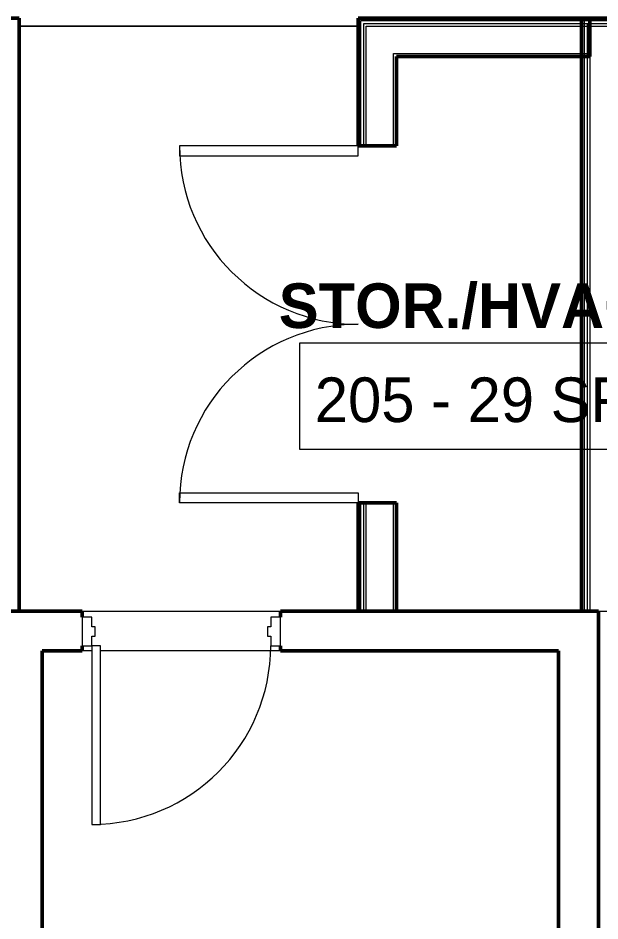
# Model space of a CAD drawing. Header units: inches. Extents: x -4217 to -1814, y 9706 to 12425.
# Drawn here: x -2637.2 to -2520, y 10199.1 to 10381.2 of the extents above; entities that cross this region are included whole.
import ezdxf

# ---------------------------------------------------------------- set-up
doc = ezdxf.new("R2010")
doc.units = ezdxf.units.IN
doc.header["$MEASUREMENT"] = 0
for name, color, linetype, lineweight in [('A-AREA-IDEN', 2, 'Continuous', 9), ('A-DOOR-1', 7, 'Continuous', 9), ('A-DOOR-2', 50, 'Continuous', 20), ('A-DOOR-6', 31, 'Continuous', 20), ('A-DOOR-7', 31, 'Continuous', 9), ('A-DOOR-FRAM-1', 50, 'Continuous', 20), ('A-FLOR-1', 10, 'Continuous', 13), ('A-WALL', 113, 'Continuous', 13), ('A-WALL-11', 113, 'Continuous', 50), ('A-WALL-3', 250, 'Continuous', 50), ('I-WALL-3', 2, 'Continuous', 50)]:
    doc.layers.add(name, color=color, linetype=linetype, lineweight=lineweight)
doc.styles.add('Century Gothic', font='ufonts.com_century-gothic.ttf', dxfattribs={"height": 9})
doc.styles.add('Century Gothic_B', font='GOTHICB.TTF', dxfattribs={"height": 9})

msp = doc.modelspace()

# ---------------------------------------------------------------- linework, layer by layer
at = {"layer": 'A-AREA-IDEN', "flags": 128}
msp.add_lwpolyline([(-2580.4354, 10315.69987), (-2511.92201, 10315.69987), (-2511.92201, 10294.20381), (-2580.4354, 10294.20381)], close=True, dxfattribs=at)
at = {"layer": 'A-DOOR-1'}
msp.add_arc((-2622.32374, 10254.5894), 36, 270, 0, dxfattribs=at)
at = {"layer": 'A-DOOR-2'}
for p, q in [((-2620.57374, 10254.5894), (-2622.32374, 10254.5894)), ((-2622.32374, 10254.5894), (-2622.32374, 10218.5894)), ((-2620.57374, 10218.5894), (-2620.57374, 10254.5894)), ((-2622.32374, 10218.5894), (-2620.57374, 10218.5894))]:
    msp.add_line(p, q, dxfattribs=at)
at = {"layer": 'A-DOOR-6'}
for p, q in [((-2604.69874, 10355.4144), (-2604.69874, 10353.4144)), ((-2568.69874, 10355.4144), (-2604.69874, 10355.4144)), ((-2568.69874, 10353.4144), (-2568.69874, 10355.4144)), ((-2604.69874, 10353.4144), (-2568.69874, 10353.4144)), ((-2604.69874, 10285.4144), (-2568.69874, 10285.4144)), ((-2604.69874, 10283.4144), (-2604.69874, 10285.4144)), ((-2568.69874, 10285.4144), (-2568.69874, 10283.4144)), ((-2568.69874, 10283.4144), (-2604.69874, 10283.4144))]:
    msp.add_line(p, q, dxfattribs=at)
at = {"layer": 'A-DOOR-7'}
for centre, start, end in [((-2568.69874, 10355.4144), 180, 270), ((-2568.69874, 10283.4144), 90, 180)]:
    msp.add_arc(centre, 36, start, end, dxfattribs=at)
at = {"layer": 'A-DOOR-FRAM-1'}
for p, q in [((-2622.32374, 10260.3394), (-2624.32374, 10260.3394)), ((-2624.32374, 10260.3394), (-2624.32374, 10254.5894)), ((-2622.32374, 10258.4019), (-2622.32374, 10260.3394)), ((-2584.32374, 10260.3394), (-2586.32374, 10260.3394)), ((-2586.32374, 10260.3394), (-2586.32374, 10258.4019)), ((-2584.32374, 10254.5894), (-2584.32374, 10260.3394)), ((-2621.69874, 10258.4019), (-2622.32374, 10258.4019)), ((-2621.69874, 10256.5269), (-2621.69874, 10258.4019)), ((-2586.32374, 10258.4019), (-2586.94874, 10258.4019)), ((-2586.94874, 10258.4019), (-2586.94874, 10256.5269)), ((-2622.32374, 10254.5894), (-2622.32374, 10256.5269)), ((-2622.32374, 10256.5269), (-2621.69874, 10256.5269)), ((-2586.94874, 10256.5269), (-2586.32374, 10256.5269)), ((-2586.32374, 10256.5269), (-2586.32374, 10254.5894)), ((-2624.32374, 10254.5894), (-2622.32374, 10254.5894)), ((-2586.32374, 10254.5894), (-2584.32374, 10254.5894))]:
    msp.add_line(p, q, dxfattribs=at)
at = {"layer": 'A-FLOR-1'}
for p, q in [((-2568.69874, 10379.5394), (-2636.94874, 10379.5394)), ((-2636.94874, 10379.5394), (-2568.69874, 10379.5394)), ((-2624.32374, 10261.5894), (-2584.32374, 10261.5894)), ((-2622.32374, 10253.5894), (-2624.32374, 10253.5894)), ((-2584.32374, 10253.5894), (-2620.57374, 10253.5894))]:
    msp.add_line(p, q, dxfattribs=at)
at = {"layer": 'A-WALL'}
for p, q in [((-2568.19874, 10355.4144), (-2568.19874, 10380.6644)), ((-2568.19874, 10380.6644), (-2505.8267, 10380.6644)), ((-2523.19874, 10380.6644), (-2523.19874, 10261.5894)), ((-2567.57374, 10355.4144), (-2567.57374, 10380.0394)), ((-2567.57374, 10380.0394), (-2506.08558, 10380.0394)), ((-2567.07374, 10355.4144), (-2567.07374, 10379.5394)), ((-2567.07374, 10379.5394), (-2506.29269, 10379.5394)), ((-2522.57374, 10380.0394), (-2522.57374, 10261.5894)), ((-2561.57374, 10355.4144), (-2561.57374, 10374.0394)), ((-2561.57374, 10374.0394), (-2522.07374, 10374.0394)), ((-2522.07374, 10373.4144), (-2522.07374, 10261.5894)), ((-2568.19874, 10261.5894), (-2568.19874, 10283.4144)), ((-2567.57374, 10261.5894), (-2567.57374, 10283.4144)), ((-2567.07374, 10261.5894), (-2567.07374, 10283.4144)), ((-2561.57374, 10261.5894), (-2561.57374, 10283.4144)), ((-2520.32374, 10261.5894), (-2516.57374, 10261.5894)), ((-2520.07374, 10261.5894), (-2520.07374, 10013.6269))]:
    msp.add_line(p, q, dxfattribs=at)
at = {"layer": 'A-WALL-11'}
msp.add_line((-2520.32374, 10261.5894), (-2520.32374, 10013.6269), dxfattribs=at)
at = {"layer": 'A-WALL-3'}
for p, q in [((-2624.32374, 10261.5894), (-2640.32374, 10261.5894)), ((-2624.32374, 10260.3394), (-2624.32374, 10261.5894)), ((-2520.32374, 10261.5894), (-2584.32374, 10261.5894)), ((-2584.32374, 10261.5894), (-2584.32374, 10260.3394)), ((-2520.32374, 10253.5894), (-2520.32374, 10261.5894)), ((-2632.32374, 10253.5894), (-2624.32374, 10253.5894)), ((-2632.32374, 10102.5894), (-2632.32374, 10253.5894)), ((-2624.32374, 10253.5894), (-2624.32374, 10254.5894)), ((-2584.32374, 10254.5894), (-2584.32374, 10253.5894)), ((-2584.32374, 10253.5894), (-2528.32374, 10253.5894)), ((-2528.32374, 10253.5894), (-2528.32374, 10021.5894)), ((-2520.32374, 10021.5894), (-2520.32374, 10253.5894))]:
    msp.add_line(p, q, dxfattribs=at)
at = {"layer": 'I-WALL-3'}
for p, q in [((-2636.94874, 10381.1644), (-2740.29874, 10381.1644)), ((-2636.94874, 10261.5894), (-2636.94874, 10381.1644)), ((-2568.69874, 10381.1644), (-2568.69874, 10355.4144)), ((-2505.61959, 10381.1644), (-2568.69874, 10381.1644)), ((-2523.69874, 10381.1644), (-2523.69874, 10261.5894)), ((-2522.07374, 10373.4144), (-2522.07374, 10381.1644)), ((-2560.94874, 10355.4144), (-2560.94874, 10373.4144)), ((-2560.94874, 10373.4144), (-2522.07374, 10373.4144)), ((-2568.69874, 10355.4144), (-2560.94874, 10355.4144)), ((-2568.69874, 10283.4144), (-2568.69874, 10261.5894)), ((-2560.94874, 10283.4144), (-2568.69874, 10283.4144)), ((-2560.94874, 10261.5894), (-2560.94874, 10283.4144)), ((-2640.32374, 10261.5894), (-2636.94874, 10261.5894)), ((-2568.69874, 10261.5894), (-2560.94874, 10261.5894)), ((-2523.69874, 10261.5894), (-2520.32374, 10261.5894))]:
    msp.add_line(p, q, dxfattribs=at)

# ---------------------------------------------------------------- texts
at = {"layer": 'A-AREA-IDEN', "char_height": 9, "attachment_point": 1}
for s, insert, width, style in [('STOR./HVAC', (-2584.69209, 10327.66802), 93.021, 'Century Gothic_B'), ('205 - 29 SF', (-2577.4354, 10308.69987), 75.447, 'Century Gothic')]:
    msp.add_mtext(s, dxfattribs=dict(at, insert=insert, width=width, style=style))

doc.saveas('drawing.dxf')
